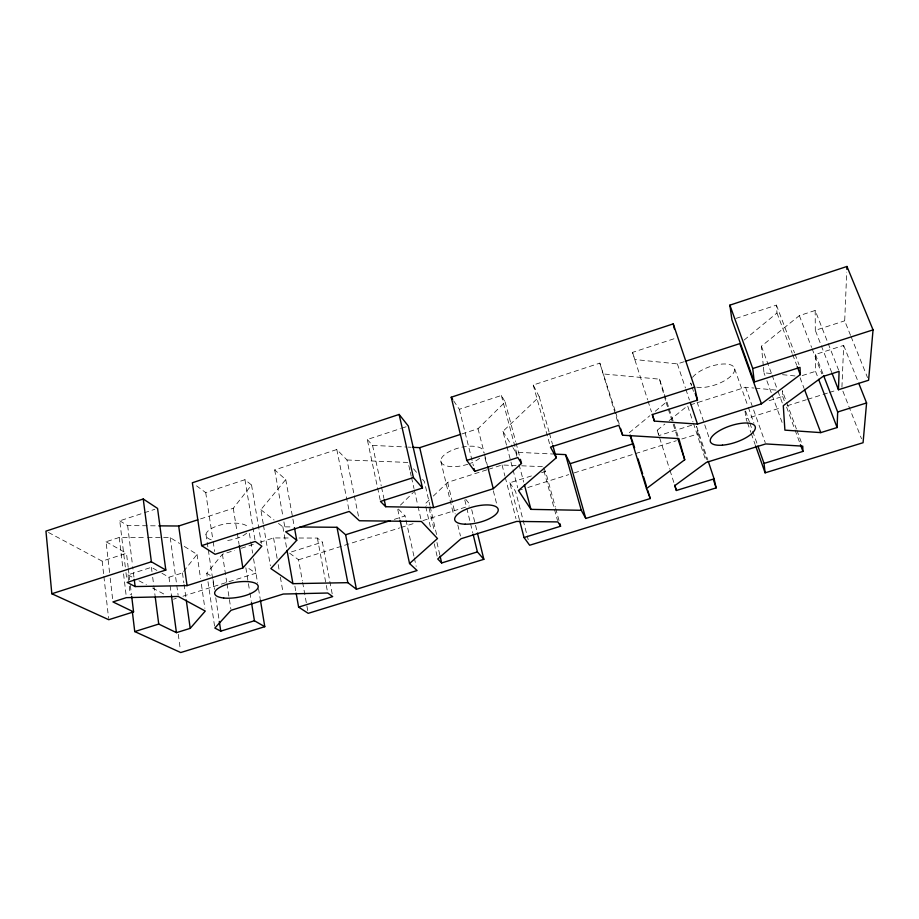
<?xml version="1.0" encoding="UTF-8"?>
<svg xmlns="http://www.w3.org/2000/svg" width="919" height="919" viewBox="0 0 919 919"><rect width="100%" height="100%" fill="white"/><g stroke="black" fill="none" stroke-linecap="round" stroke-linejoin="round"><path stroke-width="0.69" stroke-dasharray="4.59 3.45" d="M841.93 387.152L843.676 345.406L815.44 354.458L815.532 371.345L818.105 378.031M850.534 335.355L844.699 320.823L846.721 272.185M161.939 573.261L168.97 577.224L182.467 572.928L197.034 554.387L184.214 546.368M200.526 518.913L233.277 508.276L251.542 485.025L244.959 479.695L205.707 492.595L194.575 484.405M207.166 576.098L206.752 573.295L222.421 554.26L234.54 550.401M263.225 523.727L260.847 509.712L285.752 479.557L274.689 469.931L336.813 449.529L347.003 459.982L354.056 494.514M400.443 505.117L413.412 492.331M461.763 433.998L478.029 428.713L505.14 401.994L501.36 395.48L459.316 409.288L453.423 400.523M429.23 499.959L425.141 503.876L426.738 505.657M433.331 496.053L447.656 482.36L487.093 469.77M506.53 445.129L502.923 431.367L539.235 396.755L533.227 385.015L599.831 363.131L615.144 410.736M629.285 432.711L649.836 415.733M655.247 411.264L666.068 402.327L659.532 379.168L603.932 374.01M744.16 340.019L776.969 312.977L776.44 305.119L735.947 318.422M763.31 365.773L761.426 346.176L799.346 315.631L815.187 310.461L827.663 342.247M691.697 425.21L658.9 435.595L657.211 430.241L664.816 424.118M669.147 420.626L687.607 405.761L692.983 421.936M125.306 567L119.757 520.82L154.852 509.298M380.19 500.062L367.29 439.512L400.385 428.645M401.706 428.208L407.002 426.473M684.173 361.695L677.383 363.901L634.776 359.536L632.525 352.391L675.201 338.376M109.579 572.537L106.053 541.762L119.217 537.466L146.144 537.546M48.454 532.469L102.17 561.13L126.466 553.272L128.166 567.23M831.764 372.586L815.302 330.335L844.699 320.823M128.58 580.532L127.902 574.857L151.405 567.322L157.264 570.619M241.272 548.252L254.735 543.945M260.123 542.233L273.586 537.937L290.53 537.983M488.46 469.333L502.061 464.991L516.099 465.577M690.295 404.9L745.55 387.267L754.028 388.048M802.23 375.584L815.532 371.345M332.184 593.8L322.385 542.118L288.957 552.698L298.56 559.786L302.374 580.923M394.262 519.361L405.061 515.938L405.681 518.741M519.407 519.729L509.792 482.785L533.64 475.238M541.578 472.722L545.553 471.47L555.306 507.07M769.077 400.707L782.655 396.411L782.276 390.678L786.182 401.235M173.507 599.199L176.218 598.349M182.973 596.213L255.964 573.203L246.786 567.161M298.56 559.786L399.662 527.92M401.029 527.483L416.054 522.75M422.889 520.602L469.345 505.955M518.293 490.528L522.371 489.241M527.828 487.529L568.7 474.641M574.157 472.917L634.11 454.032M635.466 453.595L676.338 440.718M681.795 438.995L698.141 433.848L696.384 426.393M747.021 421.442L746.067 418.742L781.655 407.519M787.124 405.796L806.285 399.754M807.663 399.328L828.191 392.861M829.558 392.424L836.405 390.265M147.568 537.558L170.233 537.626L179.561 543.462M299.008 538.006L317.377 538.074L322.385 542.118M278.468 523.416L282.868 526.84L292.839 526.92M119.757 520.82L127.649 525.599L157.413 525.84M347.003 459.982L408.116 462.452L409.977 470.689M521.716 465.807L542.773 466.668M367.29 439.512L372.563 445.393L406.864 447.048M408.289 447.116L411.149 447.254M512.928 447.587L515.789 452.228L552.756 454.009M755.441 388.186L776.624 390.15M763.448 367.175L763.976 372.781L772.523 373.654M782.494 374.676L795.303 375.986M127.902 574.857L134.059 578.143L132.692 566.713M138.987 580.785L146.385 584.725M152.554 588.011L166.121 595.248M106.053 541.762L126.466 553.272M206.752 573.295L210.279 575.432M260.847 509.712L274.057 519.993M398.398 509.057L405.061 515.938M413.539 468.805L417.157 473.044M422.579 479.396L424.383 481.51L429.828 505.151M465.772 499.316L470.712 505.53M509.792 482.785L515.559 491.389L522.785 519.005M502.923 431.367L512.216 446.439M543.474 467.863L545.553 471.47M851.074 336.664L867.536 377.606M843.676 345.406L858.254 382.028M828.191 343.568L838.587 370.058M842.907 391.184L861.517 438.754M815.44 354.458L823.194 374.527M799.346 315.631L811.603 347.416M812.12 348.738L821.827 373.895M776.44 305.119L794.51 352.804M795.004 354.137L799.025 364.728M776.969 312.977L792.155 353.183M792.66 354.527L796.716 365.257M800.081 377.766L804.114 388.461M786.664 402.556L796.417 428.978M796.899 430.299L801.782 443.509M782.655 396.411L784.631 401.775M786.607 407.14L794.521 428.61M795.015 429.954L799.955 443.372M761.426 346.176L771.627 373.941M772.109 375.262L777.451 389.805M777.945 391.126L782.31 403.027M763.976 372.781L764.953 375.446M766.894 380.776L771.765 394.125M772.247 395.457L782.471 423.464M745.55 387.267L765.24 442.579M734.66 368.818L747.825 405.98M748.296 407.301L753.936 423.234M745.585 411.126L749.364 421.855M749.847 423.199L752.213 429.897M752.684 431.241L757.417 444.647M747.492 422.797L750.823 432.263M751.305 433.619L755.108 444.44M691.582 385.704L690.674 382.982A23.147 9.477 -19.3 0 0 691.961 385.13M692.041 387.06L693.868 392.482M697.061 401.982L708.928 437.272M677.383 363.901L685.425 387.979M685.861 389.311L689.434 400.018M696.682 426.588L707.848 460.086M698.141 433.848L706.688 459.523M693.431 423.28L705.976 461.028M659.532 379.168L668.756 407.531M669.193 408.886L677.981 435.905M666.068 402.327L667.803 407.668M668.228 409.001L677.349 437.042M632.525 352.391L647.596 399.708M647.998 401.029L651.468 411.873M657.211 430.241L669.56 469.058M669.985 470.402L674.42 484.267M615.558 412.091L619.303 424.337M599.831 363.131L618.384 423.935M539.235 396.755L549.08 432.022M549.459 433.377L552.48 444.222M533.227 385.015L550.113 445.738M555.685 508.437L559.062 520.763M543.91 470.815L557.511 520.533M505.14 401.994L515.685 441.602M516.041 442.969L519.683 456.628M501.36 395.48L517.477 456.169M515.789 452.228L516.869 456.306M519.04 464.474L523.727 482.153M506.897 446.508L512.676 468.518M513.032 469.896L517.73 487.782M523.152 520.384L528.207 539.717M502.061 464.991L504.91 476.008M505.266 477.375L515.961 518.661M478.029 428.713L484.256 453.262M484.6 454.618L487.38 465.531M484.945 457.708L486.691 464.6M493.342 490.815L497.19 506.001M459.316 409.288L473.388 465.807M471.723 509.666L477.11 531.733M464.784 499.982L466.45 506.817M466.783 508.184L472.757 532.779M447.656 482.36L455.192 513.974M457.811 524.967L460.43 535.961M440.787 460.959L453.653 515.111M430.149 506.541L436.858 535.754M429.127 508.322L434.457 531.538M436.962 542.463L439.787 554.754M425.773 506.633L431.114 530.056M434.273 543.83L437.421 557.603M410.288 472.056L411.218 476.18M411.528 477.547L413.998 488.529M414.308 489.907L417.72 505.002M418.03 506.369L420.822 518.73M405.991 520.143L414.009 556.535M414.32 557.936L416.169 566.334M397.743 509.459L399.868 519.166M372.563 445.393L381.224 485.818M381.523 487.208L383.912 498.351M354.332 495.892L358.847 517.994M336.813 449.529L348.979 510.011M317.377 538.074L327.463 591.618M285.752 479.557L294.183 526.173M302.627 582.324L307.716 610.515M274.689 469.931L282.914 516.294M283.914 521.912L285.166 528.93M294.896 586.184L295.884 591.767M282.868 526.84L286.544 547.632M273.586 537.937L277.228 558.97M278.193 564.588L279.41 571.595M280.375 577.212L283.052 592.64M263.466 525.128L270.381 565.759M251.542 485.025L261.375 543.405M244.959 479.695L255 540.062M249.382 533.434L250.542 540.464M250.772 541.877L252.622 553.123M253.552 558.741L257.596 583.06M258.515 588.688L260.146 598.545M245.855 567.804L249.692 591.491M249.911 592.893L251.266 601.256M233.277 508.276L237.068 531.871M237.286 533.261L239.066 544.358M222.421 554.26L226.74 582.278M226.959 583.68L230.841 608.895M205.707 492.595L212.944 540.28M213.162 541.682L214.644 551.492M213.059 579.636L214.518 589.389M215.77 597.741L219.101 620.015M205.982 534.376L208.108 548.574M208.326 549.987L214.265 589.722M207.993 581.716L214.644 626.655M197.034 554.387L200.537 578.476M201.364 584.151L204.868 608.24M182.467 572.928L183.857 582.876M184.053 584.3L185.845 597.086M744.999 411.023L746.067 418.742M170.233 537.626L178.102 595.053M178.263 634.282L180.354 649.722M168.97 577.224L169.923 584.323M170.118 585.748L171.462 595.696M151.405 567.322L151.957 571.584M152.692 577.258L153.599 584.346M153.783 585.771L155.07 595.696M127.649 525.599L132.52 565.288M128.327 568.62L129.682 579.797M130.36 585.38L131.543 595.144M129.269 586.196L130.291 594.708M125.972 572.594L126.822 579.602M119.217 537.466L122.893 568.252M123.56 573.847L126.236 596.236M110.211 578.131L112.623 599.119M102.17 561.13L103.744 575.087M103.893 576.477L108.603 618.326M815.187 310.461L815.302 330.335M692.558 377.364A23.147 9.477 -19.3 0 1 724.631 363.97A23.147 9.477 -19.3 0 1 729.204 377.571A23.147 9.477 -19.3 0 1 695.786 386.991M479.638 458.259A21.907 9.075 -13.8 0 1 470.425 463.337M467.828 464.244A21.907 9.075 -13.8 0 1 441.12 462.291A21.907 9.075 -13.8 0 1 460.362 447.519A21.907 9.075 -13.8 0 1 483.543 452.182M246.706 533.054A21.631 8.351 -9 0 1 225.752 540.694M211.244 539.786A21.631 8.351 -9 0 1 218.171 525.657A21.631 8.351 -9 0 1 248.452 527.816"/><path stroke-width="1.38" d="M652.26 414.412L654.397 421.109L697.475 424.084L761.449 403.843L800.254 374.63L800.024 367.382L754.292 381.994L731.903 319.755L729.87 305.154L846.962 266.464L873.05 329.875L868.593 380.248L838.45 389.748L839.104 371.379L822.85 376.537L783.287 405.67L784.895 430.138L820.77 432.619L837.117 427.542L837.668 411.988L823.711 375.86M846.836 269.324L846.962 266.464M858.771 383.338L866.583 402.959L863.067 442.717L765.113 472.837L755.59 445.784M132.347 611.721L134.748 631.571L158.734 624.07L176.437 632.64L190.21 628.366L205.282 611.066L178.297 596.454L126.397 597.637L112.945 601.911L133.577 611.893L131.716 596.546M133.577 611.893L108.752 619.716L51.832 593.766L45.95 531.136L143.238 498.994L157.551 508.414L165.811 570.044L127.155 582.393L135.127 586.563L187.062 585.621L242.857 567.953L261.846 546.185L255.229 541.463L215.08 554.295L201.629 545.633L192.347 482.762L399.122 414.446L408.323 426.037L422.51 488.012L380.477 501.441L385.704 506.714L433.584 507.598L493.262 488.713L521.498 463.452L520.407 459.351M294.436 527.586L296.734 540.292L270.864 568.562L292.92 583.668L347.83 582.669L356.434 589.263L417.1 570.538L409.552 563.531L400.167 520.545M409.552 563.531L437.501 538.534L421.442 521.475L359.409 520.763L349.266 511.423L285.66 531.745L296.734 540.292M552.859 445.577L556.271 457.788L518.454 490.528L530.941 509.367L581.302 510.298L585.782 518.454L650.273 498.546L647.734 490.321M650.273 498.546L646.494 488.586L684.724 459.753L678.865 438.604L622.622 435.215L618.797 425.29L550.504 447.116L556.271 457.788M521.498 463.452L517.845 457.547L474.755 471.321L466.806 460.419L451.206 397.238L673.236 323.867L694.592 387.221L697.487 400.144L652.329 414.572L654.397 421.109M158.838 525.852L178.688 526.013L197.792 519.809M412.585 447.323L419.73 447.656L460.408 434.434M685.528 361.259L739.795 343.614L761.449 403.843M51.832 593.766L151.371 561.785L165.811 570.044M201.629 545.633L413.424 477.57L422.51 488.012M466.806 460.419L694.592 387.221M754.292 381.994L752.753 368.53L873.05 329.875M299.962 526.978L336.986 527.288L345.624 534.755L390.207 520.648M554.18 454.066L565.553 454.618L570.239 463.658L633.352 443.682L634.615 447.794M837.668 411.988L866.583 402.959M296.136 593.169L298.606 607.114L332.712 596.592L327.727 593.019L283.293 594.042L231.06 610.296L214.851 628.056L220.767 631.146L254.425 620.762L264.787 626.689L260.376 599.946M519.763 521.096L524.037 537.523L560.567 526.242L557.89 521.912L516.673 521.418L461.085 538.718L437.731 558.982L441.66 562.956L477.398 551.917L483.853 559.326L308.221 613.329L298.606 607.114M674.672 485.129L676.384 490.482L714.097 478.845L708.296 461.418M765.113 472.837L764.034 463.417L802.919 451.413L802.746 446.152L765.711 443.923L706.424 462.372L674.856 485.611L676.384 490.482M264.787 626.689L180.733 652.536L134.748 631.571M714.097 478.845L716.142 487.897L529.643 545.243L524.037 537.523M451.206 397.238L452.688 399.42M832.281 373.907L838.45 389.748M818.622 379.375L837.117 427.542M797.221 366.589L800.254 374.63M804.619 389.805L820.77 432.619M630.181 435.147L632.904 442.453M800.449 444.704L802.919 451.413M729.87 305.154L752.753 368.53M757.888 445.991L764.034 463.417M695.201 393.378L697.487 400.144M690.33 402.694L697.475 424.084M713.443 479.787L716.142 487.897M677.785 438.374L684.724 459.753M638.004 458.765L642.657 473.859M643.507 476.593L646.459 486.197M630.124 435.434L646.494 488.586M620.543 428.415L622.622 435.215M570.239 463.658L585.782 518.454M565.553 454.618L581.302 510.298M559.809 523.508L560.567 526.242M524.45 484.876L530.941 509.367M487.725 466.898L493.262 488.713M474.066 468.564L474.755 471.321M477.443 533.112L483.853 559.326M473.09 534.146L477.398 551.917M673.236 323.867L674.431 328.991M419.73 447.656L433.584 507.598M440.098 556.121L441.66 562.956M399.122 414.446L413.424 477.57M384.211 499.752L385.704 506.714M345.624 534.755L356.434 589.263M336.986 527.288L347.83 582.669M287.038 550.401L292.92 583.668M251.496 602.646L254.425 620.762M239.296 545.748L242.857 567.953M219.308 621.405L220.767 631.146M178.688 526.013L187.062 585.621M186.235 599.935L190.21 628.366M171.462 595.696L176.437 632.64M143.238 498.994L151.371 561.785M155.254 597.12L158.734 624.07M134.254 579.464L135.127 586.563M722.46 445.164A23.641 8.65 -18.6 0 0 755.349 427.209A23.641 8.65 -18.6 0 0 720.599 430.023A23.641 8.65 -18.6 0 0 722.46 445.164M465.198 524.198A22.355 8.271 -13.8 0 0 498.247 510.137A22.355 8.271 -13.8 0 0 465.887 509.367A22.355 8.271 -13.8 0 0 465.198 524.198M223.673 598.005A22.067 7.605 -9.6 0 0 258.113 587.425A22.067 7.605 -9.6 0 0 227.498 584.174A22.067 7.605 -9.6 0 0 223.673 598.005"/></g></svg>
